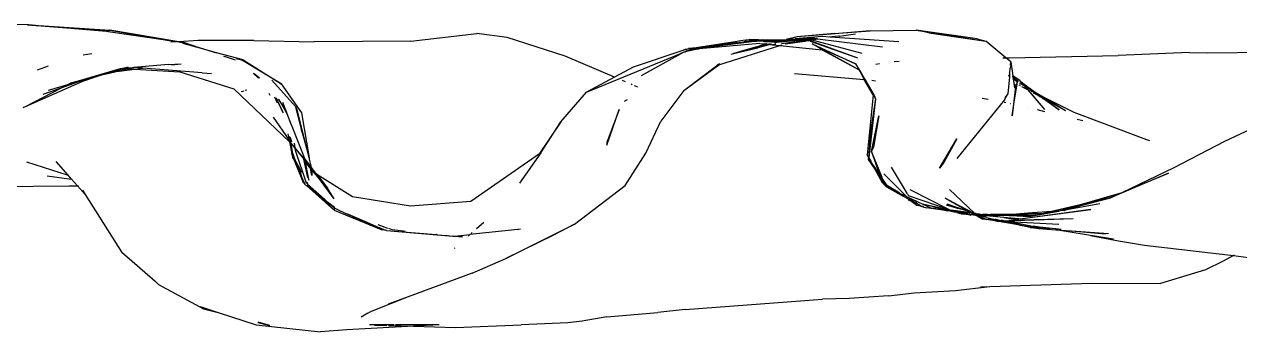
# Model space of a CAD drawing. Header units: millimetres. Extents: x -41292 to 298682, y -22072 to 33155.
# Drawn here: x 35329.2 to 35528.6, y 1741.2 to 1791.7 of the extents above; entities that cross this region are included whole.
import ezdxf

# ---------------------------------------------------------------- set-up
doc = ezdxf.new("R2010")
doc.units = ezdxf.units.MM

# ---------------------------------------------------------------- blocks, each defined once
blk = doc.blocks.new('AHSISHEUD')
for p, q in [((35953.66, 19439.8), (35957.13, 19439.75)), ((35970.06, 19438.66), (35957.09, 19439.67)), ((35957.13, 19439.75), (35957.11, 19439.7)), ((35957.13, 19439.75), (35957.24, 19439.74)), ((35957.24, 19439.74), (35957.31, 19439.76)), ((35957.31, 19439.76), (35958.94, 19439.62)), ((35958.94, 19439.62), (35970.57, 19438.81)), ((35958.94, 19439.62), (35970.06, 19438.66)), ((35970.06, 19438.66), (35970.2, 19438.65)), ((35970.3, 19438.64), (35970.2, 19438.65)), ((35970.57, 19438.81), (35970.3, 19438.64)), ((35970.3, 19438.64), (35979.34, 19437.31)), ((35970.57, 19438.81), (35979.34, 19437.31)), ((35981.94, 19436.93), (35970.57, 19438.81)), ((36019.98, 19437.01), (36030.8, 19438.26)), ((36035.8, 19437.63), (36030.8, 19438.26)), ((36089.52, 19438.31), (36083.37, 19437.72)), ((36095.37, 19438.74), (36088.95, 19438.19)), ((36089.52, 19438.31), (36095.37, 19438.74)), ((36091.04, 19437.95), (36092.94, 19438.25)), ((36095.37, 19438.74), (36102.94, 19438.82)), ((36112.92, 19437.43), (36102.94, 19438.82)), ((36102.94, 19438.82), (36114.34, 19437.04)), ((36104.99, 19438.41), (36102.94, 19438.82)), ((36104.99, 19438.41), (36114.34, 19437.04)), ((35979.34, 19437.31), (35981.19, 19436.99)), ((35979.34, 19437.31), (35981.94, 19436.93)), ((35981.44, 19436.9), (35980.59, 19436.86)), ((35981.7, 19436.92), (35981.19, 19436.99)), ((35981.94, 19436.93), (35981.7, 19436.92)), ((35982.13, 19436.83), (35981.7, 19436.92)), ((35981.99, 19436.93), (35981.94, 19436.93)), ((35985.11, 19437.11), (35981.99, 19436.93)), ((35982.58, 19436.84), (35981.99, 19436.93)), ((35982.52, 19436.79), (35982.13, 19436.83)), ((35982.52, 19436.79), (35982.58, 19436.84)), ((35982.52, 19436.79), (35982.55, 19436.76)), ((35982.58, 19436.84), (35982.55, 19436.76)), ((35982.55, 19436.76), (35984.64, 19436.07)), ((35982.55, 19436.76), (35983.99, 19436.36)), ((35984.64, 19436.07), (35982.55, 19436.63)), ((35983.99, 19436.36), (35982.58, 19436.84)), ((35983.99, 19436.36), (35988.11, 19435.13)), ((35985.58, 19435.81), (35983.99, 19436.36)), ((35994.23, 19437.15), (35985.11, 19437.11)), ((35994.23, 19437.15), (36004.14, 19436.92)), ((36019.98, 19437.01), (36004.14, 19436.92)), ((36045.34, 19434.57), (36035.8, 19437.63)), ((36073.56, 19436.97), (36066.8, 19435.95)), ((36077.24, 19436.67), (36067.31, 19435.79)), ((36068.11, 19436.1), (36073.56, 19436.97)), ((36070.03, 19436.31), (36068.11, 19436.1)), ((36069.51, 19436.17), (36076.31, 19437)), ((36070.03, 19436.31), (36069.51, 19436.17)), ((36070.43, 19436.35), (36070.03, 19436.31)), ((36070.78, 19436.42), (36070.43, 19436.35)), ((36070.53, 19433.12), (36080.52, 19436.33)), ((36076.31, 19437), (36070.78, 19436.42)), ((36073.56, 19436.97), (36070.78, 19436.42)), ((36078.76, 19436.51), (36072.92, 19434.98)), ((36073.82, 19437.01), (36073.56, 19436.97)), ((36073.98, 19437.05), (36073.82, 19437.01)), ((36073.93, 19435.32), (36078.15, 19436.54)), ((36074.12, 19437.07), (36073.98, 19437.05)), ((36074.84, 19437.21), (36074.12, 19437.07)), ((36076.31, 19437), (36074.65, 19436.94)), ((36074.84, 19437.21), (36075.02, 19437.21)), ((36075.02, 19437.21), (36075.05, 19437.21)), ((36075.05, 19437.21), (36075.08, 19437.22)), ((36075.08, 19437.22), (36075.12, 19437.22)), ((36075.12, 19437.22), (36075.5, 19437.28)), ((36075.12, 19437.22), (36077.06, 19437.24)), ((36078.71, 19437.16), (36075.12, 19437.22)), ((36077.06, 19437.24), (36075.5, 19437.28)), ((36076.35, 19437), (36076.31, 19437)), ((36076.35, 19437), (36076.55, 19437.02)), ((36076.55, 19437.02), (36076.71, 19437.01)), ((36076.71, 19437.01), (36078.71, 19437.16)), ((36080.13, 19437.12), (36076.71, 19437.01)), ((36078.97, 19436.49), (36076.93, 19435.92)), ((36077.06, 19437.24), (36077.22, 19437.25)), ((36077.22, 19437.25), (36077.42, 19437.23)), ((36077.24, 19436.67), (36078.12, 19436.58)), ((36077.42, 19437.23), (36077.65, 19437.24)), ((36078.12, 19436.58), (36077.56, 19436.52)), ((36077.65, 19437.24), (36080.63, 19437.26)), ((36078.71, 19437.16), (36077.65, 19437.24)), ((36080.13, 19437.12), (36077.81, 19436.91)), ((36078.1, 19436.89), (36080.33, 19437.03)), ((36078.15, 19436.54), (36078.12, 19436.58)), ((36078.27, 19436.56), (36078.15, 19436.54)), ((36078.36, 19436.61), (36078.27, 19436.56)), ((36078.27, 19436.56), (36078.76, 19436.51)), ((36078.43, 19436.6), (36078.36, 19436.61)), ((36078.71, 19437.16), (36079.43, 19437.2)), ((36078.98, 19436.57), (36078.76, 19436.51)), ((36078.76, 19436.51), (36078.97, 19436.49)), ((36079.2, 19436.56), (36078.97, 19436.49)), ((36078.97, 19436.49), (36079.34, 19436.44)), ((36080.33, 19437.03), (36079.24, 19436.78)), ((36079.37, 19436.45), (36079.34, 19436.44)), ((36079.88, 19436.52), (36079.37, 19436.45)), ((36079.37, 19436.45), (36080.52, 19436.33)), ((36079.43, 19437.2), (36080.63, 19437.26)), ((36080.13, 19437.12), (36079.43, 19437.2)), ((36079.68, 19436.74), (36079.65, 19436.75)), ((36080.88, 19437.07), (36079.68, 19436.74)), ((36079.83, 19436.73), (36079.68, 19436.74)), ((36079.99, 19436.78), (36079.83, 19436.73)), ((36082.98, 19437.09), (36079.99, 19436.78)), ((36080.88, 19437.07), (36079.99, 19436.78)), ((36080.46, 19437.13), (36080.13, 19437.12)), ((36080.33, 19437.03), (36080.88, 19437.07)), ((36080.46, 19437.13), (36081.19, 19437.16)), ((36080.88, 19437.07), (36080.46, 19437.13)), ((36080.52, 19436.33), (36080.92, 19436.45)), ((36080.52, 19436.33), (36087.48, 19435.6)), ((36080.63, 19437.26), (36081.56, 19437.31)), ((36080.63, 19437.26), (36083.33, 19437.23)), ((36080.85, 19436.64), (36080.82, 19436.64)), ((36080.85, 19436.64), (36084, 19437.06)), ((36080.88, 19437.07), (36081.64, 19437.12)), ((36081.64, 19437.12), (36081.19, 19437.16)), ((36081.5, 19436.58), (36081.43, 19436.59)), ((36081.5, 19436.58), (36084.62, 19437.05)), ((36083.37, 19437.72), (36081.56, 19437.31)), ((36081.99, 19437.33), (36081.56, 19437.31)), ((36081.98, 19437.14), (36081.64, 19437.12)), ((36083.33, 19437.23), (36081.98, 19437.14)), ((36082.32, 19437.11), (36081.98, 19437.14)), ((36083.37, 19437.72), (36081.99, 19437.33)), ((36081.99, 19437.33), (36083.07, 19437.39)), ((36081.99, 19437.33), (36085.52, 19437.36)), ((36082.98, 19437.09), (36082.32, 19437.11)), ((36083.2, 19437.11), (36082.98, 19437.09)), ((36087.47, 19437.79), (36083.07, 19437.39)), ((36083.07, 19437.39), (36085.99, 19437.55)), ((36084.66, 19437.27), (36083.2, 19437.11)), ((36084, 19437.06), (36083.2, 19437.11)), ((36084.66, 19437.27), (36083.33, 19437.23)), ((36088.9, 19438.19), (36083.37, 19437.72)), ((36084, 19437.06), (36084.14, 19437.06)), ((36084.14, 19437.06), (36084.2, 19437.09)), ((36084.2, 19437.09), (36084.29, 19437.08)), ((36084.29, 19437.08), (36084.35, 19437.09)), ((36085.52, 19437.3), (36084.35, 19437.09)), ((36084.62, 19437.05), (36084.35, 19437.09)), ((36084.62, 19437.05), (36084.69, 19437.05)), ((36085.52, 19437.3), (36084.66, 19437.27)), ((36084.69, 19437.05), (36084.79, 19437.07)), ((36084.79, 19437.07), (36084.86, 19437.07)), ((36084.86, 19437.07), (36084.89, 19437.08)), ((36085.81, 19437.22), (36084.89, 19437.08)), ((36084.89, 19437.08), (36085.84, 19437.21)), ((36085.41, 19437.06), (36084.89, 19437.08)), ((36085.52, 19437.02), (36085.41, 19437.06)), ((36085.52, 19437.36), (36085.52, 19437.3)), ((36085.52, 19437.36), (36085.65, 19437.28)), ((36085.65, 19437.28), (36085.52, 19437.3)), ((36085.62, 19437.28), (36085.52, 19437.3)), ((36085.77, 19437.02), (36085.52, 19437.02)), ((36085.52, 19437.02), (36093.29, 19434.29)), ((36085.62, 19437.28), (36085.65, 19437.28)), ((36085.7, 19437.26), (36085.65, 19437.28)), ((36085.74, 19437.39), (36085.66, 19437.37)), ((36085.7, 19437.26), (36085.75, 19437.27)), ((36085.74, 19437.39), (36086.59, 19437.44)), ((36085.75, 19437.27), (36085.82, 19437.28)), ((36085.81, 19437.22), (36085.75, 19437.27)), ((36085.77, 19437.02), (36093.29, 19434.29)), ((36085.84, 19437.21), (36085.81, 19437.22)), ((36085.82, 19437.28), (36086.59, 19437.44)), ((36085.82, 19437.28), (36085.84, 19437.21)), ((36094.08, 19434.98), (36085.84, 19437.21)), ((36085.85, 19436.6), (36092.96, 19433.33)), ((36086.73, 19436.11), (36085.85, 19436.6)), ((36085.98, 19437.24), (36085.95, 19437.24)), ((36085.98, 19437.24), (36086.72, 19437.43)), ((36085.99, 19437.55), (36086.59, 19437.44)), ((36086.72, 19437.43), (36086.59, 19437.44)), ((36086.72, 19437.43), (36097.4, 19436.08)), ((36088.76, 19437.7), (36087.47, 19437.79)), ((36088.81, 19437.7), (36088.76, 19437.7)), ((36089.05, 19437.74), (36088.81, 19437.7)), ((36100.09, 19436.9), (36088.81, 19437.7)), ((36090.16, 19437.85), (36089.05, 19437.74)), ((36090.23, 19437.86), (36090.16, 19437.85)), ((36090.27, 19437.86), (36090.23, 19437.86)), ((36090.27, 19437.86), (36090.33, 19437.87)), ((36090.33, 19437.87), (36091.04, 19437.95)), ((36112.92, 19437.43), (36114.34, 19437.04)), ((36117.65, 19434.3), (36114.34, 19437.04)), ((35966.24, 19434.77), (35967.63, 19435)), ((35985.58, 19435.81), (35984.64, 19436.07)), ((35988.11, 19435.13), (35985.58, 19435.81)), ((35992.49, 19433.95), (35988.11, 19435.13)), ((35989.26, 19434.54), (35989.42, 19434.51)), ((35991.22, 19433.88), (35989.42, 19434.51)), ((36053.41, 19431.11), (36045.34, 19434.57)), ((36048.82, 19428.65), (36064.41, 19435.08)), ((36064.46, 19435.44), (36056.48, 19432.76)), ((36057.85, 19431.4), (36064.86, 19435.26)), ((36064.41, 19435.08), (36063.35, 19434.48)), ((36064.41, 19435.08), (36064.86, 19435.26)), ((36065.16, 19435.68), (36064.46, 19435.44)), ((36064.99, 19435.67), (36064.46, 19435.44)), ((36064.86, 19435.26), (36064.99, 19435.29)), ((36067.31, 19435.79), (36064.99, 19435.29)), ((36065.16, 19435.68), (36064.99, 19435.67)), ((36064.99, 19435.29), (36065.15, 19435.38)), ((36065.15, 19435.38), (36065.19, 19435.39)), ((36065.16, 19435.68), (36065.58, 19435.82)), ((36067.31, 19435.79), (36065.19, 19435.39)), ((36065.19, 19435.39), (36065.83, 19435.66)), ((36066.8, 19435.95), (36065.58, 19435.82)), ((36066.8, 19435.95), (36065.65, 19435.77)), ((36065.75, 19435.71), (36068.11, 19436.1)), ((36065.75, 19435.71), (36068.23, 19435.97)), ((36065.83, 19435.66), (36067.31, 19435.79)), ((36068.11, 19436.1), (36066.8, 19435.95)), ((36068.92, 19436.06), (36068.23, 19435.97)), ((36068.95, 19436.1), (36068.92, 19436.06)), ((36069.51, 19436.17), (36068.95, 19436.1)), ((36072.57, 19434.87), (36072.92, 19434.98)), ((36072.92, 19434.98), (36076.93, 19435.92)), ((36092.96, 19433.33), (36086.73, 19436.11)), ((36087.48, 19435.6), (36086.73, 19436.11)), ((36086.73, 19436.11), (36093.54, 19432.3)), ((36087.48, 19435.6), (36093.54, 19432.3)), ((36117.13, 19434.3), (36117.65, 19434.3)), ((36117.65, 19434.3), (36118.16, 19434.31)), ((36118.45, 19433.65), (36117.65, 19434.3)), ((36118.16, 19434.31), (36136.04, 19434.69)), ((36147.78, 19435.18), (36136.04, 19434.69)), ((36147.78, 19435.18), (36150.8, 19435.1)), ((36150.8, 19435.1), (36166.01, 19435.32)), ((35958.71, 19432.31), (35960.52, 19433)), ((35964.13, 19430.14), (35972.37, 19432.54)), ((35970.58, 19431.94), (35972.59, 19432.53)), ((35970.58, 19431.94), (35973.37, 19432.48)), ((35973.57, 19432.47), (35972.1, 19432.11)), ((35972.1, 19432.11), (35974.66, 19432.41)), ((35972.37, 19432.54), (35972.59, 19432.53)), ((35972.59, 19432.53), (35972.73, 19432.57)), ((35972.59, 19432.53), (35973.37, 19432.48)), ((35972.73, 19432.57), (35973.59, 19432.82)), ((35972.73, 19432.57), (35974.54, 19432.71)), ((35973.37, 19432.48), (35974.54, 19432.71)), ((35973.37, 19432.48), (35973.57, 19432.47)), ((35974.54, 19432.71), (35973.57, 19432.47)), ((35973.57, 19432.47), (35974.66, 19432.41)), ((35980.24, 19433.22), (35974.54, 19432.71)), ((35976.02, 19432.57), (35974.54, 19432.71)), ((35974.66, 19432.41), (35976.02, 19432.57)), ((35974.66, 19432.41), (35982.1, 19431.99)), ((35985.74, 19431.83), (35976.02, 19432.57)), ((35980.24, 19433.22), (35982.29, 19433.3)), ((35980.71, 19433.12), (35982.29, 19433.3)), ((35991.31, 19434.16), (35991.5, 19434.13)), ((35992.35, 19433.87), (35991.5, 19434.13)), ((35992.49, 19433.95), (35992.35, 19433.87)), ((35998.72, 19430.01), (35992.35, 19433.87)), ((35992.49, 19433.95), (35998.72, 19430.01)), ((36056.48, 19432.76), (36053.41, 19431.11)), ((36064.79, 19428.94), (36070.53, 19433.12)), ((36064.79, 19428.94), (36070.15, 19433)), ((36070.15, 19433), (36070.32, 19433.13)), ((36070.15, 19433), (36070.53, 19433.12)), ((36070.32, 19433.13), (36070.65, 19433.37)), ((36070.57, 19433.21), (36070.32, 19433.13)), ((36070.53, 19433.12), (36070.57, 19433.21)), ((36070.57, 19433.21), (36070.65, 19433.37)), ((36092.96, 19433.33), (36093.54, 19432.3)), ((36093.54, 19432.3), (36093.6, 19432.27)), ((36093.6, 19432.27), (36093.68, 19432.22)), ((36094.15, 19431.35), (36093.6, 19432.27)), ((36094.41, 19430.75), (36093.6, 19432.27)), ((36096.3, 19433.24), (36096.91, 19433.35)), ((36099.28, 19433.67), (36100.11, 19433.73)), ((36118.29, 19431.84), (36118.35, 19432.57)), ((36118.45, 19433.08), (36118.35, 19432.57)), ((36118.4, 19433.1), (36118.45, 19433.65)), ((36118.45, 19433.08), (36118.45, 19433.65)), ((36118.45, 19433.65), (36118.77, 19431.32)), ((35956.73, 19426.29), (35966.14, 19430.47)), ((35966.67, 19430.77), (35962.53, 19429.31)), ((35963.72, 19429.93), (35965.99, 19430.6)), ((35965.99, 19430.6), (35964.13, 19430.14)), ((35965.99, 19430.6), (35966.67, 19430.77)), ((35966.14, 19430.47), (35970.18, 19431.82)), ((35966.14, 19430.47), (35966.99, 19430.85)), ((35966.99, 19430.85), (35966.67, 19430.77)), ((35967.08, 19430.91), (35966.99, 19430.85)), ((35967.08, 19430.91), (35967.21, 19430.96)), ((35967.21, 19430.96), (35967.25, 19430.96)), ((35967.36, 19431.01), (35967.25, 19430.96)), ((35972.1, 19432.11), (35967.36, 19431.01)), ((35967.36, 19431.01), (35970.18, 19431.82)), ((35970.18, 19431.82), (35970.46, 19431.91)), ((35970.46, 19431.91), (35970.53, 19431.92)), ((35970.53, 19431.92), (35970.58, 19431.94)), ((35970.58, 19431.94), (35972.1, 19432.11)), ((35982.1, 19431.99), (35990.94, 19429.22)), ((35985.74, 19431.83), (35987.3, 19431.73)), ((35994.09, 19431.75), (35994.98, 19430.95)), ((35995.17, 19430.93), (35994.29, 19431.67)), ((35997.16, 19430.63), (36001.06, 19426.29)), ((36053.41, 19431.11), (36048.82, 19428.65)), ((36055.19, 19430.35), (36054.7, 19430.56)), ((36082.93, 19431.72), (36094.41, 19430.75)), ((36093.68, 19432.22), (36094.15, 19431.35)), ((36094.52, 19430.75), (36094.15, 19431.35)), ((36095.85, 19428.22), (36094.41, 19430.75)), ((36094.52, 19430.75), (36094.41, 19430.75)), ((36095.88, 19428.49), (36094.52, 19430.75)), ((36094.52, 19430.75), (36095.85, 19428.22)), ((36095.64, 19430.61), (36096.25, 19430.52)), ((36118.23, 19431.16), (36117.98, 19428.35)), ((36118.12, 19431.34), (36118.23, 19431.16)), ((36118.25, 19431.33), (36118.14, 19431.42)), ((36118.23, 19431.19), (36118.14, 19431.42)), ((36118.15, 19431.49), (36118.25, 19431.42)), ((36118.18, 19431.62), (36118.27, 19431.55)), ((36118.27, 19431.62), (36118.19, 19431.67)), ((36118.29, 19431.84), (36118.23, 19431.91)), ((36118.25, 19431.33), (36118.23, 19431.19)), ((36118.23, 19431.19), (36118.23, 19431.16)), ((36118.27, 19431.55), (36118.25, 19431.42)), ((36118.25, 19431.42), (36118.25, 19431.33)), ((36118.27, 19431.62), (36118.29, 19431.84)), ((36118.27, 19431.55), (36118.27, 19431.62)), ((36119.95, 19430.59), (36118.77, 19431.32)), ((36118.79, 19431.16), (36118.77, 19431.32)), ((36118.79, 19431.16), (36118.91, 19431.07)), ((36118.79, 19431.16), (36118.8, 19431.06)), ((36118.8, 19431.06), (36119.04, 19430.9)), ((36118.8, 19431.06), (36118.83, 19430.85)), ((36119.54, 19430.28), (36118.83, 19430.85)), ((36118.83, 19430.85), (36118.93, 19430.13)), ((36118.91, 19431.07), (36119.7, 19430.47)), ((36119.04, 19430.9), (36118.91, 19431.07)), ((36118.96, 19426.67), (36119.54, 19430.28)), ((36119.04, 19430.9), (36119.7, 19430.47)), ((36119.54, 19430.28), (36119.04, 19430.9)), ((36119.2, 19429.58), (36119.54, 19430.28)), ((36119.95, 19430.59), (36120.21, 19430.28)), ((36119.97, 19430.46), (36120.55, 19429.78)), ((36119.97, 19430.46), (36120.21, 19430.28)), ((36120.21, 19430.28), (36124, 19425.8)), ((36120.21, 19430.28), (36122.43, 19428.66)), ((35956.73, 19426.29), (35962.53, 19429.31)), ((35962.53, 19429.31), (35959.6, 19428.27)), ((35960.54, 19429), (35963.72, 19429.93)), ((35962.53, 19429.31), (35963.72, 19429.93)), ((35963.72, 19429.93), (35964.13, 19430.14)), ((35990.94, 19429.22), (36000.06, 19420.47)), ((35992.56, 19428.84), (35992.13, 19428.7)), ((35993.08, 19429), (35992.81, 19428.91)), ((35996.67, 19428.5), (35996.87, 19428.14)), ((35998.72, 19430.01), (36002.03, 19425.26)), ((36044.61, 19423.76), (36048.82, 19428.65)), ((36056.32, 19429.87), (36056.12, 19429.95)), ((36057.24, 19429.47), (36056.72, 19429.69)), ((36064.79, 19428.94), (36061, 19423.88)), ((36095.88, 19428.49), (36095.85, 19428.22)), ((36095.88, 19428.49), (36096.22, 19427.54)), ((36117.39, 19427.39), (36117.98, 19428.35)), ((36117.98, 19428.35), (36117.44, 19427.7)), ((36119.2, 19429.58), (36118.87, 19426.7)), ((36118.93, 19430.13), (36119.2, 19429.58)), ((36118.93, 19430.13), (36118.95, 19430)), ((36118.95, 19430), (36119.2, 19429.58)), ((36118.95, 19430), (36119.03, 19429.37)), ((36119.76, 19429.83), (36119.99, 19429.72)), ((36119.89, 19430.18), (36120.55, 19429.78)), ((36120.28, 19429.57), (36120.31, 19429.53)), ((36120.31, 19429.53), (36121.18, 19429.06)), ((36120.31, 19429.53), (36121.07, 19429.19)), ((36120.55, 19429.78), (36121.07, 19429.19)), ((36121.07, 19429.19), (36121.18, 19429.06)), ((36121.09, 19429.46), (36122.43, 19428.66)), ((36121.18, 19429.06), (36124, 19425.8)), ((36122.1, 19428.68), (36121.55, 19429.05)), ((36121.81, 19428.82), (36122.1, 19428.68)), ((36122.99, 19428.08), (36122.1, 19428.68)), ((36122.1, 19428.68), (36123.03, 19428.22)), ((36122.12, 19428.55), (36122.99, 19428.08)), ((36122.43, 19428.66), (36123.76, 19427.86)), ((36122.43, 19428.66), (36123.03, 19428.22)), ((35956.39, 19426.11), (35956.73, 19426.29)), ((35998.1, 19426.85), (35997.69, 19427.82)), ((35997.81, 19427.74), (35998.93, 19425.5)), ((35998.93, 19425.5), (35997.94, 19427.65)), ((35998.36, 19427.38), (35998.3, 19427.42)), ((35999.59, 19425.43), (35998.36, 19427.38)), ((35999.71, 19425.1), (35998.36, 19427.38)), ((35999.59, 19425.43), (35999.01, 19426.94)), ((36001.32, 19425.8), (36001.06, 19426.29)), ((36001.06, 19426.29), (36001.13, 19426.02)), ((36055.06, 19427.17), (36055.53, 19427.44)), ((36095.85, 19428.22), (36094.89, 19418.38)), ((36096.22, 19427.54), (36095.16, 19417.92)), ((36096.22, 19427.54), (36095.49, 19422.54)), ((36095.85, 19428.22), (36096.22, 19427.54)), ((36117.39, 19427.39), (36109.57, 19417.78)), ((36113.74, 19427.68), (36114.71, 19427.5)), ((36117.36, 19426.99), (36117.64, 19426.94)), ((36118.33, 19426.81), (36118.37, 19426.8)), ((36118.87, 19426.7), (36118.65, 19424.78)), ((36118.65, 19424.78), (36118.96, 19426.67)), ((36118.96, 19426.67), (36118.87, 19426.7)), ((36126.38, 19425.77), (36122.99, 19428.08)), ((36122.99, 19428.08), (36123.92, 19427.57)), ((36123.03, 19428.22), (36123.76, 19427.86)), ((36123.03, 19428.22), (36123.92, 19427.57)), ((36123.76, 19427.86), (36128.8, 19425.37)), ((36123.76, 19427.86), (36127.44, 19425.65)), ((36123.92, 19427.57), (36126.38, 19425.77)), ((36123.92, 19427.57), (36127.44, 19425.65)), ((36000, 19420.8), (35997.44, 19424.53)), ((35999.08, 19425.24), (35998.93, 19425.5)), ((35999.71, 19425.1), (35999.59, 19425.43)), ((36000.42, 19423.25), (35999.71, 19425.1)), ((36001.32, 19425.8), (36001.13, 19426.02)), ((36001.13, 19426.02), (36002.17, 19422.05)), ((36002.17, 19422.05), (36001.32, 19425.8)), ((36003.28, 19417.85), (36001.32, 19425.8)), ((36002.03, 19425.26), (36003.28, 19417.85)), ((36054.16, 19425.81), (36052.14, 19420.38)), ((36052.15, 19419.93), (36054.16, 19425.81)), ((36095.6, 19418.91), (36096.78, 19424.76)), ((36096.78, 19424.76), (36095.89, 19419.61)), ((36121.42, 19426.07), (36121.39, 19426.08)), ((36124.03, 19425.44), (36122.8, 19425.74)), ((36128.8, 19425.37), (36140.26, 19421.06)), ((36153.58, 19420.58), (36162.18, 19424.69)), ((36000.42, 19423.25), (36000.45, 19423)), ((36000.42, 19423.25), (36000.59, 19422.78)), ((36000.59, 19422.78), (36002.59, 19417.67)), ((36044.61, 19423.76), (36041.09, 19418.55)), ((36041.3, 19418.69), (36044.61, 19423.76)), ((36058.58, 19418.64), (36061, 19423.88)), ((36095.49, 19422.54), (36095.07, 19417.97)), ((36130.27, 19423.92), (36129.31, 19424.15)), ((35999.8, 19421.8), (36000, 19420.8)), ((36000.26, 19420.43), (36000, 19420.8)), ((36000.06, 19420.47), (36000.46, 19418.52)), ((36000.06, 19420.47), (36000.28, 19420.26)), ((36000.1, 19421.37), (36000.26, 19420.43)), ((36000.46, 19420.43), (36000.22, 19421.18)), ((36000.53, 19420.02), (36000.26, 19420.43)), ((36002.17, 19422.05), (36003.28, 19417.85)), ((36052.14, 19420.38), (36052.15, 19419.93)), ((36106.74, 19416.15), (36109.58, 19421)), ((36109.58, 19421), (36107.46, 19417.12)), ((36140.26, 19421.06), (36140.74, 19420.86)), ((36140.74, 19420.86), (36141.2, 19420.72)), ((36145.23, 19416.26), (36153.58, 19420.58)), ((36000.28, 19420.26), (36000.53, 19418.81)), ((36000.28, 19420.26), (36000.53, 19420.02)), ((36002.35, 19413.74), (36000.46, 19418.52)), ((36000.46, 19418.52), (36000.6, 19417.72)), ((36000.46, 19418.52), (36001.03, 19417.43)), ((36001.57, 19415.92), (36000.46, 19418.52)), ((36000.53, 19420.02), (36000.59, 19419.95)), ((36000.53, 19418.81), (36001.03, 19417.43)), ((36000.59, 19419.95), (36000.89, 19419.53)), ((36000.59, 19419.95), (36000.96, 19419.51)), ((36000.85, 19420.25), (36000.96, 19419.51)), ((36000.89, 19419.53), (36000.97, 19419.42)), ((36000.96, 19419.51), (36000.97, 19419.42)), ((36000.96, 19419.51), (36001.49, 19418.87)), ((36000.97, 19419.42), (36001.01, 19419.12)), ((36000.97, 19419.42), (36001.49, 19418.87)), ((36001.01, 19419.12), (36002.8, 19413.78)), ((36001.49, 19418.87), (36002.35, 19417.94)), ((36002.37, 19417.81), (36001.49, 19418.87)), ((36029.82, 19410.75), (36041.09, 19418.55)), ((36041.3, 19418.69), (36037.81, 19413.7)), ((36041.09, 19418.55), (36041.3, 19418.69)), ((36055.18, 19413.32), (36058.58, 19418.64)), ((36095.07, 19417.97), (36094.89, 19418.38)), ((36095.6, 19418.91), (36095.89, 19419.61)), ((36097.33, 19414.64), (36095.6, 19418.91)), ((36095.6, 19418.91), (36096.87, 19415.22)), ((35956.93, 19417.23), (35963.75, 19415.04)), ((35963.75, 19415.04), (35961.79, 19417.26)), ((36001.03, 19417.43), (36001.57, 19415.92)), ((36001.03, 19417.43), (36001.7, 19416.14)), ((36001.7, 19416.14), (36001.63, 19416.37)), ((36002.31, 19418.09), (36002.3, 19418.11)), ((36002.31, 19418.09), (36002.35, 19417.94)), ((36002.35, 19417.94), (36002.45, 19417.88)), ((36002.35, 19417.94), (36002.37, 19417.81)), ((36002.38, 19417.75), (36002.37, 19417.81)), ((36002.37, 19417.81), (36002.38, 19417.79)), ((36002.38, 19417.79), (36002.38, 19417.75)), ((36002.38, 19417.75), (36002.4, 19417.73)), ((36002.4, 19417.73), (36002.4, 19417.66)), ((36002.4, 19417.73), (36002.54, 19417.61)), ((36002.4, 19417.66), (36002.42, 19417.63)), ((36002.42, 19417.63), (36003.14, 19414.63)), ((36003.1, 19414.61), (36002.42, 19417.63)), ((36002.57, 19417.45), (36002.42, 19417.63)), ((36002.49, 19417.78), (36002.45, 19417.88)), ((36002.49, 19417.78), (36002.52, 19417.72)), ((36002.52, 19417.72), (36002.59, 19417.67)), ((36002.52, 19417.72), (36002.54, 19417.61)), ((36002.57, 19417.56), (36002.54, 19417.61)), ((36002.56, 19417.48), (36002.57, 19417.56)), ((36002.57, 19417.45), (36002.56, 19417.48)), ((36002.57, 19417.56), (36002.6, 19417.49)), ((36002.57, 19417.45), (36003.14, 19414.63)), ((36002.64, 19417.38), (36002.57, 19417.45)), ((36002.66, 19417.46), (36002.59, 19417.67)), ((36002.59, 19417.67), (36003.66, 19416.31)), ((36002.6, 19417.49), (36002.66, 19417.46)), ((36002.66, 19417.34), (36002.64, 19417.38)), ((36002.68, 19417.4), (36002.66, 19417.46)), ((36002.66, 19417.34), (36002.68, 19417.4)), ((36002.7, 19417.31), (36002.66, 19417.34)), ((36002.71, 19417.27), (36002.7, 19417.31)), ((36002.83, 19416.89), (36002.71, 19417.27)), ((36004.81, 19414.7), (36002.71, 19417.27)), ((36002.71, 19417.27), (36003.66, 19416.31)), ((36003.5, 19416.12), (36002.83, 19416.89)), ((36003.28, 19417.85), (36003.32, 19417.62)), ((36003.32, 19417.62), (36003.66, 19416.31)), ((36004.39, 19415.37), (36003.66, 19416.31)), ((36095.07, 19417.97), (36095.03, 19417.57)), ((36095.03, 19417.57), (36096.16, 19416.02)), ((36095.15, 19417.77), (36095.07, 19417.97)), ((36095.16, 19417.88), (36095.15, 19417.77)), ((36095.48, 19417.29), (36095.15, 19417.77)), ((36095.16, 19417.92), (36095.16, 19417.88)), ((36095.16, 19417.88), (36095.48, 19417.29)), ((36095.48, 19417.29), (36095.64, 19416.98)), ((36095.64, 19416.98), (36096.16, 19416.02)), ((36096.07, 19416.4), (36095.64, 19416.98)), ((36096.69, 19415.29), (36095.64, 19416.98)), ((36096.87, 19415.22), (36096.07, 19416.4)), ((36096.07, 19416.4), (36096.69, 19415.29)), ((36101.51, 19411.94), (36098.85, 19416.32)), ((36107.46, 19417.12), (36106.74, 19416.15)), ((35960.29, 19414.89), (35964.32, 19414.38)), ((35963.75, 19415.04), (35963.86, 19415)), ((35964.32, 19414.38), (35963.75, 19415.04)), ((35964.32, 19414.38), (35964.44, 19414.36)), ((35965.3, 19413.27), (35964.32, 19414.38)), ((36001.57, 19415.92), (36002.35, 19413.74)), ((36002.09, 19414.7), (36001.57, 19415.92)), ((36001.7, 19416.14), (36002.01, 19415.53)), ((36002.09, 19414.7), (36001.7, 19416.14)), ((36002.35, 19413.74), (36002.09, 19414.7)), ((36002.57, 19413.57), (36002.09, 19414.7)), ((36003.16, 19414.56), (36003.1, 19414.61)), ((36003.16, 19414.56), (36003.23, 19414.2)), ((36003.77, 19414.96), (36003.5, 19416.12)), ((36003.59, 19416.02), (36003.5, 19416.12)), ((36003.59, 19416.02), (36003.77, 19414.96)), ((36003.72, 19415.87), (36003.59, 19416.02)), ((36003.72, 19415.87), (36003.77, 19414.96)), ((36004.95, 19414.46), (36003.72, 19415.87)), ((36004.39, 19415.37), (36004.54, 19415.2)), ((36004.54, 19415.2), (36010.39, 19411.51)), ((36004.54, 19415.2), (36006.33, 19412.89)), ((36004.81, 19414.7), (36004.95, 19414.46)), ((36007.43, 19411.15), (36004.95, 19414.46)), ((36006.33, 19412.89), (36004.95, 19414.46)), ((36096.16, 19416.02), (36097.35, 19413.79)), ((36096.16, 19416.02), (36096.69, 19415.29)), ((36096.69, 19415.29), (36096.96, 19414.92)), ((36096.87, 19415.22), (36096.96, 19414.92)), ((36097.33, 19414.53), (36096.87, 19415.22)), ((36096.96, 19414.92), (36096.98, 19414.88)), ((36096.98, 19414.88), (36097.33, 19414.4)), ((36096.98, 19414.88), (36097.34, 19414.29)), ((36097.33, 19414.53), (36097.33, 19414.64)), ((36097.33, 19414.4), (36097.33, 19414.53)), ((36098.12, 19413.33), (36097.33, 19414.53)), ((36097.34, 19414.29), (36097.33, 19414.4)), ((36097.33, 19414.4), (36098.12, 19413.33)), ((36101.28, 19411.58), (36097.63, 19415.21)), ((36144.34, 19415.33), (36134.81, 19411.27)), ((36136.71, 19412.17), (36145.23, 19416.26)), ((36136.71, 19412.17), (36144.34, 19415.33)), ((35948.99, 19413.15), (35963.91, 19413.27)), ((35963.91, 19413.27), (35965.3, 19413.27)), ((35965.3, 19413.27), (35965.44, 19413.27)), ((35966.55, 19411.84), (35965.3, 19413.27)), ((35966.11, 19412.54), (35966.55, 19411.84)), ((36002.57, 19413.57), (36002.35, 19413.74)), ((36002.6, 19413.5), (36002.57, 19413.57)), ((36002.6, 19413.5), (36002.69, 19413.44)), ((36002.69, 19413.44), (36002.84, 19413.31)), ((36003.02, 19413.58), (36002.8, 19413.78)), ((36002.84, 19413.31), (36002.88, 19413.33)), ((36002.88, 19413.86), (36003.02, 19413.58)), ((36002.88, 19413.33), (36003.28, 19413.09)), ((36002.88, 19413.33), (36007.47, 19409.22)), ((36004.53, 19412.09), (36002.88, 19413.33)), ((36003.02, 19413.58), (36003.04, 19413.55)), ((36003.04, 19413.55), (36003.28, 19413.09)), ((36005.8, 19411.09), (36003.04, 19413.55)), ((36004.53, 19412.09), (36003.04, 19413.55)), ((36003.28, 19413.09), (36004.53, 19412.09)), ((36007.43, 19411.15), (36006.33, 19412.89)), ((36046.86, 19406.96), (36055.18, 19413.32)), ((36097.81, 19413.5), (36097.34, 19414.29)), ((36098.06, 19413.08), (36097.35, 19413.79)), ((36097.81, 19413.5), (36098.12, 19413.33)), ((36097.81, 19413.5), (36098.06, 19413.08)), ((36098.06, 19413.08), (36098.38, 19412.97)), ((36098.06, 19413.08), (36100.79, 19411.55)), ((36098.15, 19413.31), (36098.12, 19413.33)), ((36098.16, 19413.27), (36098.15, 19413.31)), ((36098.19, 19413.25), (36098.16, 19413.27)), ((36098.38, 19412.97), (36098.19, 19413.25)), ((36098.19, 19413.25), (36099.3, 19412.52)), ((36099.95, 19412.21), (36098.19, 19413.25)), ((36098.38, 19412.97), (36099.3, 19412.52)), ((36099.3, 19412.52), (36099.36, 19412.49)), ((36099.36, 19412.49), (36099.51, 19412.39)), ((36099.57, 19412.36), (36099.51, 19412.39)), ((36099.57, 19412.36), (36099.95, 19412.21)), ((36108.36, 19409.34), (36101.91, 19412.59)), ((36112.51, 19408.78), (36108.39, 19412.64)), ((35966.55, 19411.84), (35972.57, 19402.34)), ((36005, 19411.64), (36004.53, 19412.09)), ((36007.47, 19409.22), (36005, 19411.64)), ((36005.8, 19411.09), (36005, 19411.64)), ((36006.33, 19410.6), (36005.8, 19411.09)), ((36007.48, 19409.58), (36006.33, 19410.6)), ((36006.33, 19410.6), (36007.49, 19409.73)), ((36007.49, 19409.71), (36006.33, 19410.6)), ((36010.39, 19411.51), (36019.95, 19409.97)), ((36019.95, 19409.97), (36029.82, 19410.75)), ((36100.19, 19412.07), (36099.95, 19412.21)), ((36100.16, 19411.97), (36100.28, 19411.9)), ((36100.19, 19412.07), (36101.28, 19411.58)), ((36100.79, 19411.55), (36100.28, 19411.9)), ((36101.53, 19411.14), (36100.79, 19411.55)), ((36101.32, 19411.53), (36101.28, 19411.58)), ((36101.32, 19411.53), (36104.03, 19410.25)), ((36101.34, 19411.34), (36101.53, 19411.14)), ((36101.51, 19411.94), (36101.68, 19411.61)), ((36101.53, 19411.14), (36101.95, 19410.91)), ((36101.53, 19411.14), (36101.78, 19410.88)), ((36101.71, 19411.15), (36101.67, 19411.17)), ((36108.36, 19409.34), (36101.68, 19411.61)), ((36101.95, 19410.91), (36101.71, 19411.15)), ((36102.67, 19410.56), (36101.71, 19411.15)), ((36102.19, 19410.67), (36101.78, 19410.88)), ((36102.19, 19410.67), (36101.95, 19410.91)), ((36101.95, 19410.91), (36102.51, 19410.59)), ((36102.19, 19410.67), (36103.04, 19410.09)), ((36102.51, 19410.59), (36102.19, 19410.67)), ((36102.67, 19410.56), (36102.51, 19410.59)), ((36102.69, 19410.55), (36102.67, 19410.56)), ((36102.93, 19410.5), (36102.69, 19410.55)), ((36103.61, 19409.98), (36102.69, 19410.55)), ((36102.98, 19410.48), (36102.93, 19410.5)), ((36111.92, 19408.95), (36107.69, 19411.22)), ((36107.69, 19411.22), (36112.25, 19408.85)), ((36107.69, 19411.22), (36111.47, 19409.08)), ((36129.11, 19409.83), (36134.81, 19411.27)), ((36129.11, 19409.83), (36130.74, 19410.33)), ((36129.34, 19410.01), (36136.71, 19412.17)), ((36130.74, 19410.33), (36129.34, 19410.01)), ((36130.74, 19410.33), (36136.71, 19412.17)), ((36134.81, 19411.27), (36130.74, 19410.33)), ((36134.81, 19411.27), (36136.71, 19412.17)), ((36007.47, 19409.22), (36007.48, 19409.58)), ((36015.15, 19406.04), (36007.47, 19409.22)), ((36007.91, 19409.39), (36007.48, 19409.58)), ((36007.96, 19409.36), (36007.91, 19409.39)), ((36007.93, 19409.37), (36007.91, 19409.39)), ((36007.96, 19409.36), (36007.99, 19409.34)), ((36009.28, 19408.74), (36007.99, 19409.34)), ((36009.76, 19408.57), (36009.28, 19408.74)), ((36010.43, 19408.21), (36009.28, 19408.74)), ((36012.85, 19407.22), (36009.76, 19408.57)), ((36103.04, 19410.09), (36103.61, 19409.98)), ((36103.67, 19409.95), (36103.61, 19409.98)), ((36103.67, 19409.95), (36104.59, 19409.63)), ((36103.67, 19409.95), (36104.06, 19409.9)), ((36104.03, 19410.25), (36104.06, 19410.25)), ((36104.06, 19410.25), (36104.17, 19410.18)), ((36104.06, 19409.9), (36104.09, 19409.89)), ((36104.12, 19409.87), (36104.06, 19409.9)), ((36104.17, 19410.18), (36104.2, 19410.18)), ((36104.2, 19410.18), (36105.14, 19409.73)), ((36107.55, 19409.36), (36104.2, 19410.18)), ((36108.47, 19409.25), (36104.2, 19410.18)), ((36108.09, 19409.16), (36104.59, 19409.63)), ((36105.38, 19409.61), (36105.14, 19409.73)), ((36106.16, 19409.52), (36105.38, 19409.61)), ((36106.16, 19409.52), (36108.09, 19409.16)), ((36106.16, 19409.52), (36107.55, 19409.36)), ((36107.61, 19409.35), (36107.55, 19409.36)), ((36108.72, 19409.07), (36107.61, 19409.35)), ((36107.61, 19409.35), (36108.47, 19409.25)), ((36109.78, 19409.56), (36107.89, 19410.1)), ((36107.95, 19410.29), (36109.78, 19409.56)), ((36107.95, 19410.29), (36111.47, 19409.08)), ((36108.72, 19409.07), (36108.09, 19409.16)), ((36108.36, 19409.34), (36108.74, 19409.22)), ((36108.74, 19409.22), (36108.47, 19409.25)), ((36108.66, 19409.3), (36112.25, 19408.85)), ((36108.66, 19409.3), (36109.39, 19409.14)), ((36109.16, 19408.96), (36108.72, 19409.07)), ((36108.88, 19409.15), (36108.74, 19409.22)), ((36108.95, 19409.14), (36108.88, 19409.15)), ((36109.15, 19409.07), (36108.95, 19409.14)), ((36109.32, 19409.06), (36109.15, 19409.07)), ((36109.45, 19408.97), (36109.16, 19408.96)), ((36109.57, 19408.87), (36109.16, 19408.96)), ((36109.45, 19408.97), (36109.32, 19409.06)), ((36110.18, 19408.96), (36109.32, 19409.06)), ((36109.39, 19409.14), (36110.18, 19408.96)), ((36109.45, 19408.97), (36109.84, 19408.84)), ((36111.34, 19408.72), (36109.45, 19408.97)), ((36109.57, 19408.87), (36109.73, 19408.83)), ((36109.73, 19408.83), (36109.8, 19408.81)), ((36111.47, 19409.08), (36109.78, 19409.56)), ((36109.8, 19408.81), (36109.84, 19408.84)), ((36109.8, 19408.81), (36110.09, 19408.71)), ((36110.26, 19408.7), (36109.84, 19408.84)), ((36110.75, 19408.68), (36109.84, 19408.84)), ((36110.26, 19408.7), (36110.09, 19408.71)), ((36110.33, 19408.94), (36110.18, 19408.96)), ((36110.3, 19408.68), (36110.26, 19408.7)), ((36110.3, 19408.68), (36110.36, 19408.68)), ((36110.51, 19408.9), (36110.33, 19408.94)), ((36110.36, 19408.68), (36110.75, 19408.68)), ((36110.75, 19408.87), (36110.51, 19408.9)), ((36110.75, 19408.87), (36111.34, 19408.72)), ((36110.75, 19408.68), (36110.85, 19408.66)), ((36110.85, 19408.66), (36111.02, 19408.67)), ((36111.02, 19408.67), (36111.06, 19408.66)), ((36111.06, 19408.66), (36111.11, 19408.62)), ((36111.11, 19408.62), (36111.36, 19408.59)), ((36111.34, 19408.72), (36111.7, 19408.64)), ((36111.7, 19408.64), (36111.36, 19408.59)), ((36111.36, 19408.59), (36111.89, 19408.47)), ((36112.35, 19408.5), (36111.36, 19408.59)), ((36111.47, 19409.08), (36111.92, 19408.95)), ((36111.7, 19408.64), (36112.02, 19408.63)), ((36112.35, 19408.5), (36111.89, 19408.47)), ((36112.25, 19408.85), (36111.92, 19408.95)), ((36112.14, 19408.61), (36112.02, 19408.63)), ((36112.36, 19408.62), (36112.14, 19408.61)), ((36112.51, 19408.78), (36112.25, 19408.85)), ((36112.35, 19408.5), (36112.63, 19408.44)), ((36112.51, 19408.6), (36112.36, 19408.62)), ((36112.76, 19408.71), (36112.51, 19408.78)), ((36112.74, 19408.61), (36112.51, 19408.6)), ((36112.51, 19408.6), (36113.02, 19408.5)), ((36112.63, 19408.44), (36112.71, 19408.4)), ((36112.71, 19408.4), (36112.74, 19408.42)), ((36112.85, 19408.6), (36112.74, 19408.61)), ((36112.86, 19408.46), (36112.74, 19408.42)), ((36112.74, 19408.42), (36113.83, 19407.77)), ((36112.74, 19408.42), (36113.21, 19408.2)), ((36112.74, 19408.42), (36112.97, 19408.37)), ((36112.76, 19408.71), (36113.29, 19408.59)), ((36113.29, 19408.59), (36112.85, 19408.6)), ((36113.02, 19408.5), (36112.86, 19408.46)), ((36113.21, 19408.2), (36112.97, 19408.37)), ((36112.97, 19408.37), (36114.23, 19408.33)), ((36112.97, 19408.37), (36113.32, 19408.29)), ((36113.02, 19408.5), (36113.16, 19408.5)), ((36113.16, 19408.5), (36113.36, 19408.45)), ((36113.48, 19408.57), (36113.29, 19408.59)), ((36113.36, 19408.45), (36113.49, 19408.45)), ((36113.48, 19408.57), (36113.63, 19408.58)), ((36114.42, 19408.53), (36113.49, 19408.45)), ((36113.49, 19408.45), (36114.23, 19408.33)), ((36113.49, 19408.45), (36115.52, 19408.42)), ((36113.63, 19408.58), (36113.8, 19408.56)), ((36114.29, 19408.56), (36113.8, 19408.56)), ((36114.23, 19408.33), (36114.26, 19408.33)), ((36114.26, 19408.33), (36114.33, 19408.32)), ((36114.42, 19408.53), (36114.29, 19408.56)), ((36114.33, 19408.32), (36114.36, 19408.32)), ((36114.36, 19408.32), (36115.52, 19408.42)), ((36117.28, 19408.06), (36114.36, 19408.32)), ((36114.56, 19408.53), (36114.42, 19408.53)), ((36114.6, 19408.53), (36114.56, 19408.53)), ((36114.71, 19408.51), (36114.6, 19408.53)), ((36115.07, 19408.54), (36114.71, 19408.51)), ((36114.71, 19408.51), (36115.52, 19408.42)), ((36118.71, 19408.62), (36115.07, 19408.54)), ((36116.29, 19408.45), (36115.07, 19408.54)), ((36115.52, 19408.42), (36115.61, 19408.41)), ((36115.61, 19408.41), (36115.73, 19408.42)), ((36115.73, 19408.42), (36115.81, 19408.38)), ((36115.81, 19408.38), (36115.88, 19408.38)), ((36115.88, 19408.38), (36116.17, 19408.4)), ((36116.17, 19408.4), (36116.22, 19408.4)), ((36116.22, 19408.4), (36116.28, 19408.41)), ((36116.28, 19408.41), (36116.34, 19408.41)), ((36116.35, 19408.46), (36116.29, 19408.45)), ((36116.34, 19408.41), (36116.67, 19408.44)), ((36116.35, 19408.46), (36116.67, 19408.44)), ((36116.67, 19408.44), (36116.73, 19408.44)), ((36116.73, 19408.44), (36116.76, 19408.44)), ((36116.76, 19408.44), (36116.88, 19408.43)), ((36116.88, 19408.43), (36116.95, 19408.43)), ((36116.95, 19408.43), (36117.16, 19408.48)), ((36116.95, 19408.43), (36118.16, 19408.38)), ((36117.16, 19408.48), (36117.62, 19408.46)), ((36117.62, 19408.46), (36123.74, 19408.72)), ((36117.62, 19408.46), (36118.71, 19408.62)), ((36118.16, 19408.38), (36118.33, 19408.38)), ((36118.33, 19408.38), (36121.56, 19408.25)), ((36121.98, 19408.32), (36118.33, 19408.38)), ((36118.71, 19408.62), (36119.4, 19408.63)), ((36121.25, 19408.79), (36119.4, 19408.63)), ((36123.74, 19408.72), (36119.4, 19408.63)), ((36131.6, 19409.4), (36120, 19407.81)), ((36120.36, 19407.91), (36131.6, 19409.4)), ((36125.13, 19409.04), (36121.25, 19408.79)), ((36121.56, 19408.25), (36121.98, 19408.32)), ((36121.98, 19408.32), (36126.34, 19409.13)), ((36122.24, 19408.32), (36121.98, 19408.32)), ((36126.34, 19409.13), (36122.24, 19408.32)), ((36126.34, 19409.13), (36123.74, 19408.72)), ((36125.13, 19409.04), (36123.74, 19408.72)), ((36125.4, 19409.1), (36125.13, 19409.04)), ((36129.34, 19410.01), (36125.4, 19409.1)), ((36126.34, 19409.13), (36125.4, 19409.1)), ((36126.34, 19409.13), (36126.55, 19409.19)), ((36126.55, 19409.19), (36126.6, 19409.19)), ((36126.6, 19409.19), (36129.34, 19410.01)), ((36126.6, 19409.19), (36129.11, 19409.83)), ((36126.85, 19409.2), (36126.6, 19409.19)), ((36127.03, 19409.23), (36126.85, 19409.2)), ((36127.2, 19409.24), (36127.03, 19409.23)), ((36127.2, 19409.24), (36127.34, 19409.28)), ((36133.05, 19410.3), (36127.34, 19409.28)), ((36127.34, 19409.28), (36129.11, 19409.83)), ((36010.43, 19408.21), (36012.85, 19407.22)), ((36012.23, 19407.38), (36010.43, 19408.21)), ((36012.23, 19407.38), (36014.31, 19406.58)), ((36015.15, 19406.04), (36012.23, 19407.38)), ((36014.31, 19406.58), (36012.85, 19407.22)), ((36014.8, 19406.36), (36014.31, 19406.58)), ((36016.24, 19406.28), (36014.62, 19406.85)), ((36014.78, 19406.42), (36015.81, 19406)), ((36014.79, 19406.39), (36015.81, 19406)), ((36015.15, 19406.04), (36014.8, 19406.36)), ((36030.77, 19406.23), (36031.95, 19407.28)), ((36035.58, 19401.32), (36046.86, 19406.96)), ((36046.86, 19406.96), (36043.42, 19405.15)), ((36113.21, 19408.2), (36114.44, 19407.71)), ((36113.83, 19407.77), (36113.21, 19408.2)), ((36113.32, 19408.29), (36114.44, 19407.71)), ((36114.45, 19408.05), (36113.32, 19408.29)), ((36114.44, 19407.71), (36113.83, 19407.77)), ((36116.13, 19407.48), (36114.44, 19407.71)), ((36115.61, 19407.64), (36114.44, 19407.71)), ((36114.45, 19408.05), (36115.61, 19407.64)), ((36114.45, 19408.05), (36115.93, 19407.73)), ((36115.61, 19407.64), (36115.66, 19407.64)), ((36115.66, 19407.64), (36116.13, 19407.48)), ((36116.62, 19407.58), (36115.66, 19407.64)), ((36116.43, 19407.65), (36115.9, 19407.81)), ((36116.43, 19407.65), (36115.93, 19407.73)), ((36119.68, 19406.88), (36116.13, 19407.48)), ((36116.13, 19407.48), (36117.57, 19407.41)), ((36116.43, 19407.65), (36116.62, 19407.58)), ((36116.62, 19407.58), (36116.72, 19407.57)), ((36116.72, 19407.57), (36116.77, 19407.54)), ((36116.77, 19407.54), (36116.8, 19407.55)), ((36116.84, 19407.56), (36116.8, 19407.55)), ((36116.92, 19407.55), (36116.84, 19407.56)), ((36117.11, 19407.55), (36116.92, 19407.55)), ((36117.53, 19407.47), (36117.11, 19407.55)), ((36117.28, 19408.06), (36119.28, 19407.77)), ((36119.77, 19407.84), (36117.28, 19408.06)), ((36128.67, 19407.82), (36117.53, 19407.47)), ((36117.57, 19407.41), (36118.02, 19407.38)), ((36117.57, 19407.41), (36120.75, 19406.71)), ((36119.68, 19406.88), (36117.57, 19407.41)), ((36118.02, 19407.38), (36126.31, 19406.98)), ((36123.31, 19406.3), (36118.02, 19407.38)), ((36128.67, 19407.82), (36118.15, 19407.58)), ((36119.28, 19407.77), (36119.77, 19407.84)), ((36119.9, 19406.83), (36119.68, 19406.88)), ((36120, 19407.81), (36119.77, 19407.84)), ((36121.63, 19406.44), (36119.9, 19406.83)), ((36119.9, 19406.83), (36120.75, 19406.71)), ((36120.75, 19406.71), (36120.93, 19406.67)), ((36120.93, 19406.67), (36122.22, 19406.39)), ((36120.93, 19406.67), (36123.31, 19406.3)), ((36121.63, 19406.44), (36122.22, 19406.39)), ((36124.9, 19406.18), (36122.14, 19406.62)), ((36122.14, 19406.62), (36125.76, 19406.24)), ((36122.22, 19406.39), (36122.26, 19406.38)), ((36122.26, 19406.38), (36122.97, 19406.23)), ((36122.26, 19406.38), (36123.31, 19406.3)), ((36015.81, 19406), (36015.15, 19406.04)), ((36015.99, 19405.93), (36015.81, 19406)), ((36015.99, 19405.93), (36026.89, 19404.97)), ((36015.99, 19405.93), (36024.12, 19405.26)), ((36016.94, 19406.03), (36016.38, 19406.23)), ((36018.79, 19405.83), (36016.94, 19406.03)), ((36018.79, 19405.83), (36019.06, 19405.82)), ((36024.38, 19405.24), (36024.12, 19405.26)), ((36024.38, 19405.24), (36025.85, 19405.11)), ((36025.85, 19405.11), (36025.94, 19405.13)), ((36025.94, 19405.13), (36025.97, 19405.12)), ((36025.97, 19405.12), (36026.89, 19404.97)), ((36026.89, 19404.97), (36027.2, 19405)), ((36028.45, 19404.88), (36026.89, 19404.97)), ((36027.2, 19405), (36029.69, 19405.26)), ((36027.2, 19405), (36028.45, 19404.88)), ((36029.38, 19404.98), (36029.69, 19405.26)), ((36037.53, 19406.07), (36029.69, 19405.26)), ((36029.89, 19405.44), (36030.05, 19405.58)), ((36043.42, 19405.15), (36035.58, 19401.32)), ((36037.53, 19406.07), (36037.56, 19406.06)), ((36037.56, 19406.06), (36037.61, 19406.08)), ((36037.96, 19406.12), (36037.61, 19406.08)), ((36122.97, 19406.23), (36125.84, 19406.03)), ((36123.31, 19406.3), (36123.35, 19406.3)), ((36123.35, 19406.3), (36123.41, 19406.29)), ((36123.41, 19406.29), (36124.47, 19406.19)), ((36124.9, 19406.18), (36124.47, 19406.19)), ((36125.76, 19406.24), (36125.82, 19406.23)), ((36125.82, 19406.23), (36126.71, 19406.13)), ((36131.52, 19405.11), (36125.84, 19406.03)), ((36125.84, 19406.03), (36128.4, 19405.85)), ((36128.4, 19405.85), (36133.98, 19405.36)), ((36128.4, 19405.85), (36134.47, 19405.42)), ((36131.52, 19405.11), (36136.14, 19404.21)), ((36135.28, 19404.51), (36131.52, 19405.11)), ((35978.02, 19397.53), (35972.57, 19402.34)), ((36027.16, 19403), (36027.26, 19403.08)), ((36136.14, 19404.21), (36140.36, 19403.53)), ((36140.36, 19403.53), (36154.97, 19401.82)), ((36030.07, 19398.93), (36035.58, 19401.32)), ((36153.29, 19400.89), (36150.41, 19399.45)), ((36154.97, 19401.82), (36153.29, 19400.89)), ((36155.1, 19401.89), (36154.97, 19401.82)), ((36154.97, 19401.82), (36157.47, 19401.52)), ((36030.07, 19398.93), (36019.56, 19395.05)), ((36150.41, 19399.45), (36143.01, 19397.24)), ((35978.13, 19397.47), (35978.02, 19397.53)), ((35978.13, 19397.47), (35978.59, 19397.08)), ((35978.59, 19397.08), (35985.94, 19393.08)), ((36109.36, 19396.08), (36115.03, 19396.74)), ((36113.47, 19396.69), (36115.03, 19396.74)), ((36115.03, 19396.74), (36131.73, 19397.29)), ((36131.73, 19397.29), (36143.01, 19397.24)), ((36019.56, 19395.05), (36013.47, 19392.61)), ((36019.56, 19395.05), (36016.25, 19393.82)), ((36065.02, 19392.94), (36087.56, 19394.63)), ((36091.94, 19394.75), (36087.56, 19394.63)), ((36098.38, 19395.18), (36091.94, 19394.75)), ((36098.38, 19395.18), (36102.57, 19395.67)), ((36102.57, 19395.67), (36109.36, 19396.08)), ((35985.42, 19393.43), (35988.36, 19392.47)), ((35985.94, 19393.08), (35988.36, 19392.47)), ((35988.36, 19392.47), (35994.63, 19390.43)), ((36013.47, 19392.61), (36011.85, 19391.77)), ((36011.85, 19391.77), (36012.92, 19392.43)), ((36052.13, 19391.75), (36060.51, 19392.48)), ((36065.02, 19392.94), (36060.51, 19392.48)), ((35994.63, 19390.43), (36005.19, 19389.3)), ((35994.89, 19390.83), (35996.86, 19390.33)), ((35996.86, 19390.33), (35994.92, 19390.86)), ((36017.27, 19390.43), (36013.19, 19390.45)), ((36014.01, 19390.39), (36013.19, 19390.45)), ((36014.01, 19390.39), (36016.07, 19390.32)), ((36024.63, 19390.41), (36017.49, 19390.43)), ((36024.63, 19390.41), (36020.43, 19390.19)), ((36027.33, 19389.97), (36038.09, 19390.44)), ((36045.75, 19390.74), (36038.09, 19390.44)), ((36048.1, 19391.05), (36045.75, 19390.74)), ((36052.13, 19391.75), (36048.1, 19391.05)), ((36009.46, 19389.61), (36005.19, 19389.3)), ((36020.43, 19390.19), (36009.46, 19389.61)), ((36016.33, 19390.31), (36020.43, 19390.19)), ((36020.43, 19390.19), (36027.33, 19389.97))]:
    blk.add_line(p, q)

msp = doc.modelspace()

# ---------------------------------------------------------------- block references
msp.add_blockref('AHSISHEUD', (-627.37, -17648.09))

doc.saveas('drawing.dxf')
